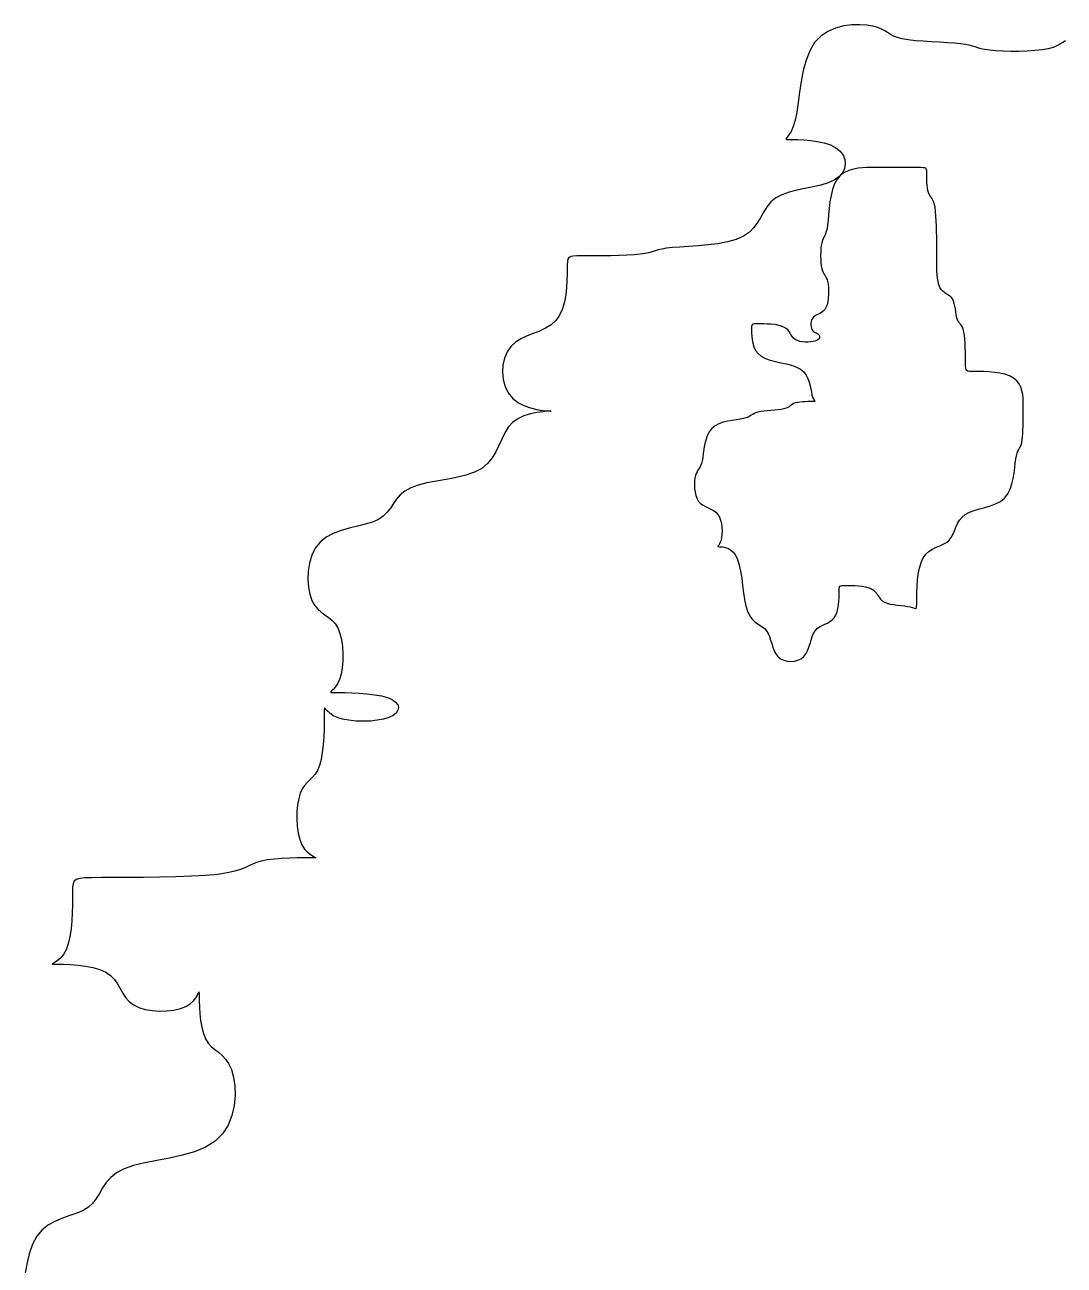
# Model space of a CAD drawing. Header units: inches. Extents: x 7658 to 73799, y 48 to 40262.
# Drawn here: x 49151 to 49684, y 1957 to 2593 of the extents above; entities that cross this region are included whole.
import ezdxf

# ---------------------------------------------------------------- set-up
doc = ezdxf.new("R2010")
doc.units = ezdxf.units.IN

# ---------------------------------------------------------------- blocks, each defined once
blk = doc.blocks.new('A$C041A49A9')
at = {"linetype": 'Continuous'}
for p, q in [((0.42605, 1.54141), (0.42239, 1.53897)), ((0.43006, 1.54312), (0.42605, 1.54141)), ((0.43424, 1.54419), (0.43006, 1.54312)), ((0.43842, 1.54472), (0.43424, 1.54419)), ((0.44243, 1.5448), (0.43842, 1.54472)), ((0.44609, 1.54454), (0.44243, 1.5448)), ((0.44922, 1.54403), (0.44609, 1.54454)), ((0.45171, 1.54335), (0.44922, 1.54403)), ((0.45367, 1.54257), (0.45171, 1.54335)), ((0.45528, 1.5417), (0.45367, 1.54257)), ((0.45671, 1.5408), (0.45528, 1.5417)), ((0.41926, 1.53568), (0.41678, 1.53152)), ((0.42239, 1.53897), (0.41926, 1.53568)), ((0.45814, 1.5399), (0.45671, 1.5408)), ((0.45975, 1.53904), (0.45814, 1.5399)), ((0.46171, 1.53825), (0.45975, 1.53904)), ((0.4642, 1.53758), (0.46171, 1.53825)), ((0.46733, 1.53704), (0.4642, 1.53758)), ((0.47099, 1.53663), (0.46733, 1.53704)), ((0.475, 1.53632), (0.47099, 1.53663)), ((0.47918, 1.53606), (0.475, 1.53632)), ((0.48337, 1.53584), (0.47918, 1.53606)), ((0.48737, 1.53563), (0.48337, 1.53584)), ((0.49103, 1.5354), (0.48737, 1.53563)), ((0.49416, 1.53511), (0.49103, 1.5354)), ((0.49665, 1.53476), (0.49416, 1.53511)), ((0.49861, 1.53434), (0.49665, 1.53476)), ((0.54516, 1.53478), (0.54355, 1.53392)), ((0.54659, 1.53568), (0.54516, 1.53478)), ((0.54803, 1.53658), (0.54659, 1.53568)), ((0.41678, 1.53152), (0.41489, 1.52666)), ((0.50022, 1.53388), (0.49861, 1.53434)), ((0.50165, 1.53341), (0.50022, 1.53388)), ((0.50309, 1.53293), (0.50165, 1.53341)), ((0.50469, 1.53247), (0.50309, 1.53293)), ((0.50665, 1.53206), (0.50469, 1.53247)), ((0.50914, 1.5317), (0.50665, 1.53206)), ((0.51227, 1.53142), (0.50914, 1.5317)), ((0.51593, 1.53123), (0.51227, 1.53142)), ((0.51994, 1.53114), (0.51593, 1.53123)), ((0.52412, 1.53115), (0.51994, 1.53114)), ((0.52831, 1.53129), (0.52412, 1.53115)), ((0.53231, 1.53154), (0.52831, 1.53129)), ((0.53597, 1.53193), (0.53231, 1.53154)), ((0.5391, 1.53246), (0.53597, 1.53193)), ((0.54159, 1.53313), (0.5391, 1.53246)), ((0.54355, 1.53392), (0.54159, 1.53313)), ((0.41489, 1.52666), (0.41347, 1.52133)), ((0.4124, 1.51577), (0.41156, 1.51021)), ((0.41347, 1.52133), (0.4124, 1.51577)), ((0.41156, 1.51021), (0.41085, 1.50488)), ((0.41085, 1.50488), (0.41013, 1.50002)), ((0.41013, 1.50002), (0.4093, 1.49586)), ((0.40717, 1.4901), (0.4061, 1.48833)), ((0.40829, 1.49257), (0.40717, 1.4901)), ((0.4093, 1.49586), (0.40829, 1.49257)), ((0.40462, 1.48643), (0.40448, 1.48606)), ((0.40448, 1.48606), (0.40492, 1.48592)), ((0.4052, 1.48715), (0.40462, 1.48643)), ((0.40492, 1.48592), (0.40608, 1.4859)), ((0.4061, 1.48833), (0.4052, 1.48715)), ((0.40608, 1.4859), (0.40804, 1.4859)), ((0.40804, 1.4859), (0.41067, 1.48584)), ((0.41067, 1.48584), (0.41378, 1.48568)), ((0.41378, 1.48568), (0.4172, 1.48538)), ((0.4172, 1.48538), (0.42073, 1.48488)), ((0.42073, 1.48488), (0.42419, 1.48414)), ((0.42419, 1.48414), (0.42739, 1.48311)), ((0.42739, 1.48311), (0.43016, 1.48173)), ((0.43016, 1.48173), (0.43234, 1.47999)), ((0.43234, 1.47999), (0.43388, 1.47795)), ((0.43388, 1.47795), (0.43478, 1.47572)), ((0.43462, 1.47106), (0.43354, 1.46882)), ((0.43503, 1.47339), (0.43462, 1.47106)), ((0.43478, 1.47572), (0.43503, 1.47339)), ((0.44156, 1.47118), (0.43923, 1.47075)), ((0.4438, 1.47139), (0.44156, 1.47118)), ((0.44583, 1.47147), (0.4438, 1.47139)), ((0.44758, 1.47149), (0.44583, 1.47147)), ((0.44896, 1.47149), (0.44758, 1.47149)), ((0.45005, 1.47149), (0.44896, 1.47149)), ((0.45095, 1.47149), (0.45005, 1.47149)), ((0.45175, 1.47149), (0.45095, 1.47149)), ((0.45255, 1.47149), (0.45175, 1.47149)), ((0.45344, 1.47149), (0.45255, 1.47149)), ((0.45454, 1.47149), (0.45344, 1.47149)), ((0.45592, 1.47149), (0.45454, 1.47149)), ((0.45766, 1.47149), (0.45592, 1.47149)), ((0.4597, 1.47149), (0.45766, 1.47149)), ((0.46193, 1.47149), (0.4597, 1.47149)), ((0.46426, 1.47149), (0.46193, 1.47149)), ((0.46659, 1.47149), (0.46426, 1.47149)), ((0.46883, 1.47149), (0.46659, 1.47149)), ((0.47086, 1.47149), (0.46883, 1.47149)), ((0.47261, 1.47149), (0.47086, 1.47149)), ((0.47398, 1.47148), (0.47261, 1.47149)), ((0.47502, 1.47145), (0.47398, 1.47148)), ((0.47576, 1.47135), (0.47502, 1.47145)), ((0.47626, 1.47117), (0.47576, 1.47135)), ((0.47656, 1.47086), (0.47626, 1.47117)), ((0.47671, 1.47041), (0.47656, 1.47086)), ((0.42931, 1.46504), (0.42618, 1.46366)), ((0.43177, 1.46679), (0.42931, 1.46504)), ((0.43089, 1.46561), (0.42951, 1.46315)), ((0.43263, 1.46755), (0.43089, 1.46561)), ((0.43354, 1.46882), (0.43177, 1.46679)), ((0.43467, 1.46901), (0.43263, 1.46755)), ((0.4369, 1.47005), (0.43467, 1.46901)), ((0.43923, 1.47075), (0.4369, 1.47005)), ((0.47677, 1.46977), (0.47671, 1.47041)), ((0.47678, 1.46893), (0.47677, 1.46977)), ((0.47678, 1.46786), (0.47678, 1.46893)), ((0.47679, 1.46661), (0.47678, 1.46786)), ((0.47682, 1.46524), (0.47679, 1.46661)), ((0.47689, 1.46381), (0.47682, 1.46524)), ((0.40614, 1.45886), (0.40248, 1.45758)), ((0.41015, 1.45989), (0.40614, 1.45886)), ((0.41433, 1.46078), (0.41015, 1.45989)), ((0.41851, 1.46163), (0.41433, 1.46078)), ((0.42252, 1.46255), (0.41851, 1.46163)), ((0.42618, 1.46366), (0.42252, 1.46255)), ((0.42847, 1.46028), (0.4277, 1.45713)), ((0.42951, 1.46315), (0.42847, 1.46028)), ((0.47699, 1.46238), (0.47689, 1.46381)), ((0.47714, 1.46101), (0.47699, 1.46238)), ((0.47735, 1.45976), (0.47714, 1.46101)), ((0.47763, 1.45869), (0.47735, 1.45976)), ((0.47799, 1.45783), (0.47763, 1.45869)), ((0.39686, 1.45388), (0.39488, 1.45147)), ((0.39935, 1.45594), (0.39686, 1.45388)), ((0.40248, 1.45758), (0.39935, 1.45594)), ((0.42714, 1.45385), (0.42675, 1.45057)), ((0.4277, 1.45713), (0.42714, 1.45385)), ((0.47841, 1.45713), (0.47799, 1.45783)), ((0.47886, 1.45649), (0.47841, 1.45713)), ((0.47934, 1.45583), (0.47886, 1.45649)), ((0.47982, 1.45506), (0.47934, 1.45583)), ((0.48027, 1.45409), (0.47982, 1.45506)), ((0.48069, 1.45283), (0.48027, 1.45409)), ((0.48105, 1.4512), (0.48069, 1.45283)), ((0.39166, 1.44608), (0.39003, 1.44333)), ((0.39321, 1.44883), (0.39166, 1.44608)), ((0.39488, 1.45147), (0.39321, 1.44883)), ((0.42646, 1.44742), (0.42622, 1.44455)), ((0.42675, 1.45057), (0.42646, 1.44742)), ((0.48133, 1.44913), (0.48105, 1.4512)), ((0.48154, 1.44673), (0.48133, 1.44913)), ((0.48169, 1.44409), (0.48154, 1.44673)), ((0.38814, 1.44069), (0.38578, 1.43828)), ((0.39003, 1.44333), (0.38814, 1.44069)), ((0.42564, 1.44015), (0.42527, 1.43864)), ((0.42596, 1.44209), (0.42564, 1.44015)), ((0.42622, 1.44455), (0.42596, 1.44209)), ((0.48179, 1.44133), (0.48169, 1.44409)), ((0.48185, 1.43858), (0.48179, 1.44133)), ((0.37451, 1.43336), (0.36964, 1.43245)), ((0.37895, 1.43459), (0.37451, 1.43336)), ((0.38276, 1.43622), (0.37895, 1.43459)), ((0.38578, 1.43828), (0.38276, 1.43622)), ((0.42293, 1.4329), (0.42268, 1.43151)), ((0.42324, 1.434), (0.42293, 1.4329)), ((0.42361, 1.43491), (0.42324, 1.434)), ((0.42402, 1.43571), (0.42361, 1.43491)), ((0.42444, 1.43653), (0.42402, 1.43571)), ((0.42487, 1.43747), (0.42444, 1.43653)), ((0.42527, 1.43864), (0.42487, 1.43747)), ((0.48189, 1.43594), (0.48185, 1.43858)), ((0.4819, 1.43353), (0.48189, 1.43594)), ((0.4819, 1.43147), (0.4819, 1.43353)), ((0.31059, 1.42621), (0.30658, 1.42618)), ((0.31478, 1.42628), (0.31059, 1.42621)), ((0.31896, 1.42638), (0.31478, 1.42628)), ((0.32297, 1.42653), (0.31896, 1.42638)), ((0.32663, 1.42674), (0.32297, 1.42653)), ((0.32976, 1.42702), (0.32663, 1.42674)), ((0.33225, 1.42738), (0.32976, 1.42702)), ((0.33423, 1.4278), (0.33225, 1.42738)), ((0.3359, 1.42825), (0.33423, 1.4278)), ((0.33745, 1.42873), (0.3359, 1.42825)), ((0.33907, 1.42921), (0.33745, 1.42873)), ((0.34097, 1.42966), (0.33907, 1.42921)), ((0.34333, 1.43008), (0.34097, 1.42966)), ((0.34635, 1.43044), (0.34333, 1.43008)), ((0.35015, 1.43073), (0.34635, 1.43044)), ((0.3546, 1.43101), (0.35015, 1.43073)), ((0.35947, 1.43134), (0.3546, 1.43101)), ((0.36455, 1.4318), (0.35947, 1.43134)), ((0.36964, 1.43245), (0.36455, 1.4318)), ((0.42239, 1.42811), (0.42236, 1.42626)), ((0.42236, 1.42626), (0.42239, 1.4244)), ((0.4225, 1.42989), (0.42239, 1.42811)), ((0.42268, 1.43151), (0.4225, 1.42989)), ((0.4819, 1.42984), (0.4819, 1.43147)), ((0.4819, 1.42857), (0.4819, 1.42984)), ((0.4819, 1.42757), (0.4819, 1.42857)), ((0.4819, 1.42674), (0.4819, 1.42757)), ((0.4819, 1.42599), (0.4819, 1.42674)), ((0.29232, 1.42172), (0.29231, 1.41953)), ((0.29242, 1.42337), (0.29232, 1.42172)), ((0.2927, 1.42455), (0.29242, 1.42337)), ((0.29324, 1.42534), (0.2927, 1.42455)), ((0.29413, 1.42582), (0.29324, 1.42534)), ((0.29547, 1.42607), (0.29413, 1.42582)), ((0.29732, 1.42616), (0.29547, 1.42607)), ((0.2998, 1.42617), (0.29732, 1.42616)), ((0.30293, 1.42617), (0.2998, 1.42617)), ((0.30658, 1.42618), (0.30293, 1.42617)), ((0.42239, 1.4244), (0.4225, 1.42263)), ((0.4225, 1.42263), (0.42268, 1.42101)), ((0.42268, 1.42101), (0.42293, 1.41962)), ((0.4819, 1.42522), (0.4819, 1.42599)), ((0.4819, 1.42433), (0.4819, 1.42522)), ((0.4819, 1.42322), (0.4819, 1.42433)), ((0.4819, 1.42184), (0.4819, 1.42322)), ((0.48192, 1.42022), (0.4819, 1.42184)), ((0.48198, 1.41844), (0.48192, 1.42022)), ((0.29222, 1.41352), (0.292, 1.40996)), ((0.29229, 1.41676), (0.29222, 1.41352)), ((0.29231, 1.41953), (0.29229, 1.41676)), ((0.42293, 1.41962), (0.42324, 1.41852)), ((0.42324, 1.41852), (0.42361, 1.41765)), ((0.42361, 1.41765), (0.42402, 1.41694)), ((0.42402, 1.41694), (0.42444, 1.4163)), ((0.42444, 1.4163), (0.42487, 1.41567)), ((0.42487, 1.41567), (0.42527, 1.41495)), ((0.42527, 1.41495), (0.42564, 1.41409)), ((0.42564, 1.41409), (0.42596, 1.41298)), ((0.4821, 1.41659), (0.48198, 1.41844)), ((0.48229, 1.41473), (0.4821, 1.41659)), ((0.48258, 1.41296), (0.48229, 1.41473)), ((0.292, 1.40996), (0.29158, 1.40626)), ((0.42596, 1.41298), (0.42621, 1.4116)), ((0.42621, 1.4116), (0.42637, 1.40998)), ((0.42637, 1.40998), (0.42645, 1.4082)), ((0.42645, 1.4082), (0.42642, 1.40635)), ((0.48298, 1.41134), (0.48258, 1.41296)), ((0.48351, 1.40995), (0.48298, 1.41134)), ((0.48418, 1.40885), (0.48351, 1.40995)), ((0.48497, 1.40799), (0.48418, 1.40885)), ((0.48583, 1.40731), (0.48497, 1.40799)), ((0.48673, 1.40673), (0.48583, 1.40731)), ((0.29089, 1.40255), (0.28987, 1.399)), ((0.29158, 1.40626), (0.29089, 1.40255)), ((0.42564, 1.4011), (0.42511, 1.39971)), ((0.42603, 1.40272), (0.42564, 1.4011)), ((0.42628, 1.40449), (0.42603, 1.40272)), ((0.42642, 1.40635), (0.42628, 1.40449)), ((0.48763, 1.40618), (0.48673, 1.40673)), ((0.4885, 1.4056), (0.48763, 1.40618)), ((0.48928, 1.40492), (0.4885, 1.4056)), ((0.48996, 1.40407), (0.48928, 1.40492)), ((0.49049, 1.403), (0.48996, 1.40407)), ((0.4909, 1.40175), (0.49049, 1.403)), ((0.49122, 1.40038), (0.4909, 1.40175)), ((0.28843, 1.39576), (0.28652, 1.39298)), ((0.28987, 1.399), (0.28843, 1.39576)), ((0.41866, 1.39478), (0.41813, 1.39411)), ((0.41933, 1.39532), (0.41866, 1.39478)), ((0.42012, 1.39576), (0.41933, 1.39532)), ((0.42098, 1.39617), (0.42012, 1.39576)), ((0.42188, 1.3966), (0.42098, 1.39617)), ((0.42278, 1.39712), (0.42188, 1.3966)), ((0.42365, 1.39777), (0.42278, 1.39712)), ((0.42443, 1.39861), (0.42365, 1.39777)), ((0.42511, 1.39971), (0.42443, 1.39861)), ((0.49148, 1.39895), (0.49122, 1.40038)), ((0.49169, 1.39752), (0.49148, 1.39895)), ((0.4919, 1.39615), (0.49169, 1.39752)), ((0.49214, 1.3949), (0.4919, 1.39615)), ((0.49242, 1.39383), (0.49214, 1.3949)), ((0.28128, 1.38904), (0.27819, 1.38762)), ((0.2841, 1.39078), (0.28128, 1.38904)), ((0.28652, 1.39298), (0.2841, 1.39078)), ((0.38695, 1.38987), (0.3869, 1.38905)), ((0.3869, 1.38905), (0.3869, 1.38795)), ((0.38707, 1.39046), (0.38695, 1.38987)), ((0.38731, 1.39086), (0.38707, 1.39046)), ((0.38771, 1.3911), (0.38731, 1.39086)), ((0.3883, 1.39122), (0.38771, 1.3911)), ((0.38912, 1.39126), (0.3883, 1.39122)), ((0.39022, 1.39127), (0.38912, 1.39126)), ((0.3916, 1.39127), (0.39022, 1.39127)), ((0.39322, 1.39125), (0.3916, 1.39127)), ((0.395, 1.39119), (0.39322, 1.39125)), ((0.39685, 1.39107), (0.395, 1.39119)), ((0.39871, 1.39088), (0.39685, 1.39107)), ((0.40048, 1.39059), (0.39871, 1.39088)), ((0.4021, 1.39019), (0.40048, 1.39059)), ((0.40349, 1.38966), (0.4021, 1.39019)), ((0.40459, 1.38899), (0.40349, 1.38966)), ((0.40545, 1.3882), (0.40459, 1.38899)), ((0.40613, 1.38734), (0.40545, 1.3882)), ((0.41736, 1.39156), (0.41734, 1.39065)), ((0.41734, 1.39065), (0.41743, 1.38979)), ((0.41749, 1.39246), (0.41736, 1.39156)), ((0.41743, 1.38979), (0.41762, 1.38901)), ((0.41774, 1.39332), (0.41749, 1.39246)), ((0.41762, 1.38901), (0.4179, 1.38833)), ((0.41813, 1.39411), (0.41774, 1.39332)), ((0.4179, 1.38833), (0.41826, 1.3878)), ((0.49278, 1.39298), (0.49242, 1.39383)), ((0.4932, 1.39229), (0.49278, 1.39298)), ((0.49365, 1.39168), (0.4932, 1.39229)), ((0.49413, 1.39108), (0.49365, 1.39168)), ((0.49461, 1.39041), (0.49413, 1.39108)), ((0.49506, 1.38959), (0.49461, 1.39041)), ((0.49548, 1.38854), (0.49506, 1.38959)), ((0.49584, 1.38719), (0.49548, 1.38854)), ((0.26581, 1.38191), (0.26339, 1.37971)), ((0.26863, 1.38365), (0.26581, 1.38191)), ((0.27172, 1.38508), (0.26863, 1.38365)), ((0.27495, 1.38635), (0.27172, 1.38508)), ((0.27819, 1.38762), (0.27495, 1.38635)), ((0.3869, 1.38795), (0.38691, 1.38657)), ((0.38691, 1.38657), (0.38698, 1.38494)), ((0.38698, 1.38494), (0.38716, 1.38317)), ((0.38716, 1.38317), (0.38753, 1.38132)), ((0.40671, 1.38644), (0.40613, 1.38734)), ((0.40726, 1.38553), (0.40671, 1.38644)), ((0.40784, 1.38467), (0.40726, 1.38553)), ((0.40852, 1.38389), (0.40784, 1.38467)), ((0.40937, 1.38321), (0.40852, 1.38389)), ((0.41044, 1.38268), (0.40937, 1.38321)), ((0.41169, 1.38229), (0.41044, 1.38268)), ((0.41306, 1.38204), (0.41169, 1.38229)), ((0.41449, 1.38191), (0.41306, 1.38204)), ((0.41592, 1.38189), (0.41449, 1.38191)), ((0.41729, 1.38198), (0.41592, 1.38189)), ((0.41854, 1.38217), (0.41729, 1.38198)), ((0.41826, 1.3878), (0.41867, 1.38739)), ((0.41961, 1.38245), (0.41854, 1.38217)), ((0.41867, 1.38739), (0.41913, 1.38707)), ((0.41913, 1.38707), (0.41961, 1.38681)), ((0.41961, 1.38681), (0.42008, 1.3866)), ((0.42045, 1.38281), (0.41961, 1.38245)), ((0.42008, 1.3866), (0.42054, 1.38638)), ((0.42107, 1.38323), (0.42045, 1.38281)), ((0.42054, 1.38638), (0.42096, 1.38615)), ((0.42096, 1.38615), (0.42131, 1.38587)), ((0.4215, 1.38368), (0.42107, 1.38323)), ((0.42131, 1.38587), (0.42159, 1.38551)), ((0.42174, 1.38416), (0.4215, 1.38368)), ((0.42159, 1.38551), (0.42177, 1.38509)), ((0.42182, 1.38464), (0.42174, 1.38416)), ((0.42177, 1.38509), (0.42182, 1.38464)), ((0.49612, 1.38549), (0.49584, 1.38719)), ((0.49633, 1.3835), (0.49612, 1.38549)), ((0.49648, 1.38132), (0.49633, 1.3835)), ((0.26149, 1.37693), (0.26015, 1.37369)), ((0.26339, 1.37971), (0.26149, 1.37693)), ((0.38753, 1.38132), (0.38812, 1.37946)), ((0.38812, 1.37946), (0.38902, 1.37769)), ((0.38902, 1.37769), (0.39026, 1.37607)), ((0.39026, 1.37607), (0.39192, 1.37468)), ((0.49658, 1.37904), (0.49648, 1.38132)), ((0.49664, 1.37676), (0.49658, 1.37904)), ((0.49668, 1.37458), (0.49664, 1.37676)), ((0.25937, 1.37014), (0.25916, 1.36643)), ((0.26015, 1.37369), (0.25937, 1.37014)), ((0.39192, 1.37468), (0.39402, 1.37358)), ((0.39402, 1.37358), (0.39648, 1.37271)), ((0.39648, 1.37271), (0.39917, 1.37199)), ((0.39917, 1.37199), (0.40197, 1.37136)), ((0.40197, 1.37136), (0.40478, 1.37072)), ((0.40478, 1.37072), (0.40747, 1.37001)), ((0.40747, 1.37001), (0.40992, 1.36914)), ((0.40992, 1.36914), (0.41202, 1.36804)), ((0.49669, 1.37259), (0.49668, 1.37458)), ((0.49669, 1.37089), (0.49669, 1.37259)), ((0.4967, 1.36954), (0.49669, 1.37089)), ((0.49677, 1.36853), (0.4967, 1.36954)), ((0.25916, 1.36643), (0.25953, 1.36273)), ((0.25953, 1.36273), (0.26049, 1.35918)), ((0.41202, 1.36804), (0.41368, 1.36665)), ((0.41368, 1.36665), (0.41494, 1.36503)), ((0.41494, 1.36503), (0.41587, 1.36326)), ((0.41587, 1.36326), (0.41653, 1.3614)), ((0.49695, 1.3678), (0.49677, 1.36853)), ((0.49731, 1.36732), (0.49695, 1.3678)), ((0.49789, 1.36702), (0.49731, 1.36732)), ((0.49877, 1.36687), (0.49789, 1.36702)), ((0.49999, 1.36682), (0.49877, 1.36687)), ((0.50162, 1.36681), (0.49999, 1.36682)), ((0.50368, 1.3668), (0.50162, 1.36681)), ((0.50609, 1.36676), (0.50368, 1.3668)), ((0.50873, 1.36663), (0.50609, 1.36676)), ((0.51148, 1.36639), (0.50873, 1.36663)), ((0.51423, 1.366), (0.51148, 1.36639)), ((0.51687, 1.36541), (0.51423, 1.366)), ((0.51928, 1.36459), (0.51687, 1.36541)), ((0.52134, 1.36349), (0.51928, 1.36459)), ((0.52297, 1.3621), (0.52134, 1.36349)), ((0.26049, 1.35918), (0.26206, 1.35593)), ((0.41653, 1.3614), (0.41699, 1.35955)), ((0.41699, 1.35955), (0.41733, 1.35777)), ((0.41733, 1.35777), (0.41761, 1.35615)), ((0.52419, 1.36048), (0.52297, 1.3621)), ((0.52507, 1.35871), (0.52419, 1.36048)), ((0.52565, 1.35685), (0.52507, 1.35871)), ((0.52601, 1.355), (0.52565, 1.35685)), ((0.26206, 1.35593), (0.26424, 1.35316)), ((0.26424, 1.35316), (0.267, 1.35097)), ((0.267, 1.35097), (0.27015, 1.34932)), ((0.40784, 1.35), (0.40726, 1.3496)), ((0.40852, 1.35037), (0.40784, 1.35)), ((0.40937, 1.35069), (0.40852, 1.35037)), ((0.41044, 1.35094), (0.40937, 1.35069)), ((0.41167, 1.35113), (0.41044, 1.35094)), ((0.41301, 1.35126), (0.41167, 1.35113)), ((0.41438, 1.35135), (0.41301, 1.35126)), ((0.41571, 1.35141), (0.41438, 1.35135)), ((0.41693, 1.35144), (0.41571, 1.35141)), ((0.41797, 1.35145), (0.41693, 1.35144)), ((0.41761, 1.35615), (0.4179, 1.35477)), ((0.4179, 1.35477), (0.41825, 1.35367)), ((0.41875, 1.35145), (0.41797, 1.35145)), ((0.41825, 1.35367), (0.41863, 1.35285)), ((0.41863, 1.35285), (0.419, 1.35226)), ((0.41924, 1.35145), (0.41875, 1.35145)), ((0.419, 1.35226), (0.41929, 1.35186)), ((0.41946, 1.3515), (0.41924, 1.35145)), ((0.41929, 1.35186), (0.41946, 1.35162)), ((0.41946, 1.35162), (0.41946, 1.3515)), ((0.52619, 1.35322), (0.52601, 1.355)), ((0.52626, 1.3516), (0.52619, 1.35322)), ((0.52627, 1.35022), (0.52626, 1.3516)), ((0.52627, 1.34911), (0.52627, 1.35022)), ((0.27015, 1.34404), (0.267, 1.34258)), ((0.27015, 1.34932), (0.27346, 1.34814)), ((0.27346, 1.34509), (0.27015, 1.34404)), ((0.27346, 1.34814), (0.27669, 1.34735)), ((0.27669, 1.34579), (0.27346, 1.34509)), ((0.27669, 1.34735), (0.2796, 1.34687)), ((0.2796, 1.34621), (0.27669, 1.34579)), ((0.2796, 1.34687), (0.28197, 1.34663)), ((0.28197, 1.34643), (0.2796, 1.34621)), ((0.28197, 1.34663), (0.28357, 1.34654)), ((0.28357, 1.34651), (0.28197, 1.34643)), ((0.28357, 1.34654), (0.28415, 1.34652)), ((0.28415, 1.34652), (0.28357, 1.34651)), ((0.38608, 1.34386), (0.38523, 1.3434)), ((0.3868, 1.34434), (0.38608, 1.34386)), ((0.38749, 1.34481), (0.3868, 1.34434)), ((0.38823, 1.34527), (0.38749, 1.34481)), ((0.38911, 1.34569), (0.38823, 1.34527)), ((0.39022, 1.34604), (0.38911, 1.34569)), ((0.3916, 1.34633), (0.39022, 1.34604)), ((0.39322, 1.34655), (0.3916, 1.34633)), ((0.395, 1.34673), (0.39322, 1.34655)), ((0.39685, 1.34688), (0.395, 1.34673)), ((0.39871, 1.34704), (0.39685, 1.34688)), ((0.40048, 1.3472), (0.39871, 1.34704)), ((0.4021, 1.3474), (0.40048, 1.3472)), ((0.40349, 1.34766), (0.4021, 1.3474)), ((0.40459, 1.34797), (0.40349, 1.34766)), ((0.40545, 1.34834), (0.40459, 1.34797)), ((0.40613, 1.34875), (0.40545, 1.34834)), ((0.40671, 1.34917), (0.40613, 1.34875)), ((0.40726, 1.3496), (0.40671, 1.34917)), ((0.52627, 1.34824), (0.52627, 1.34911)), ((0.52627, 1.34753), (0.52627, 1.34824)), ((0.52627, 1.3469), (0.52627, 1.34753)), ((0.52627, 1.34626), (0.52627, 1.3469)), ((0.52627, 1.34555), (0.52627, 1.34626)), ((0.52627, 1.34468), (0.52627, 1.34555)), ((0.52627, 1.34358), (0.52627, 1.34468)), ((0.52627, 1.34219), (0.52627, 1.34358)), ((0.26203, 1.33819), (0.26026, 1.33532)), ((0.26424, 1.34064), (0.26203, 1.33819)), ((0.267, 1.34258), (0.26424, 1.34064)), ((0.36651, 1.3376), (0.36516, 1.33586)), ((0.36822, 1.33898), (0.36651, 1.3376)), ((0.37021, 1.34003), (0.36822, 1.33898)), ((0.37239, 1.3408), (0.37021, 1.34003)), ((0.37467, 1.34136), (0.37239, 1.3408)), ((0.37694, 1.34176), (0.37467, 1.34136)), ((0.37913, 1.34207), (0.37694, 1.34176)), ((0.38112, 1.34234), (0.37913, 1.34207)), ((0.38282, 1.34263), (0.38112, 1.34234)), ((0.38417, 1.34299), (0.38282, 1.34263)), ((0.38523, 1.3434), (0.38417, 1.34299)), ((0.52618, 1.33694), (0.52623, 1.33879)), ((0.52623, 1.33879), (0.52626, 1.34057)), ((0.52626, 1.34057), (0.52627, 1.34219)), ((0.25874, 1.33217), (0.2573, 1.32889)), ((0.26026, 1.33532), (0.25874, 1.33217)), ((0.36339, 1.33159), (0.36284, 1.32926)), ((0.36414, 1.33382), (0.36339, 1.33159)), ((0.36516, 1.33586), (0.36414, 1.33382)), ((0.52551, 1.3303), (0.52576, 1.33169)), ((0.52576, 1.33169), (0.52595, 1.33331)), ((0.52595, 1.33331), (0.52609, 1.33509)), ((0.52609, 1.33509), (0.52618, 1.33694)), ((0.25573, 1.3256), (0.25387, 1.32246)), ((0.2573, 1.32889), (0.25573, 1.3256)), ((0.36214, 1.3247), (0.36187, 1.32266)), ((0.36244, 1.32693), (0.36214, 1.3247)), ((0.36284, 1.32926), (0.36244, 1.32693)), ((0.5228, 1.32363), (0.52317, 1.32492)), ((0.52317, 1.32492), (0.52357, 1.32593)), ((0.52357, 1.32593), (0.524, 1.32677)), ((0.524, 1.32677), (0.52442, 1.32753)), ((0.52442, 1.32753), (0.52483, 1.32831)), ((0.52483, 1.32831), (0.5252, 1.3292)), ((0.5252, 1.3292), (0.52551, 1.3303)), ((0.25152, 1.31959), (0.2485, 1.31713)), ((0.25387, 1.32246), (0.25152, 1.31959)), ((0.36081, 1.31845), (0.36035, 1.31759)), ((0.36123, 1.31953), (0.36081, 1.31845)), ((0.36158, 1.32092), (0.36123, 1.31953)), ((0.36187, 1.32266), (0.36158, 1.32092)), ((0.52196, 1.31741), (0.52222, 1.31986)), ((0.52222, 1.31986), (0.52248, 1.32196)), ((0.52248, 1.32196), (0.5228, 1.32363)), ((0.23538, 1.31247), (0.2303, 1.31148)), ((0.24025, 1.31367), (0.23538, 1.31247)), ((0.2447, 1.31518), (0.24025, 1.31367)), ((0.2485, 1.31713), (0.2447, 1.31518)), ((0.35789, 1.31204), (0.35771, 1.31042)), ((0.35817, 1.31343), (0.35789, 1.31204)), ((0.35853, 1.31453), (0.35817, 1.31343)), ((0.35894, 1.31541), (0.35853, 1.31453)), ((0.3594, 1.31615), (0.35894, 1.31541)), ((0.35988, 1.31685), (0.3594, 1.31615)), ((0.36035, 1.31759), (0.35988, 1.31685)), ((0.52053, 1.3091), (0.52119, 1.31191)), ((0.52119, 1.31191), (0.52164, 1.31472)), ((0.52164, 1.31472), (0.52196, 1.31741)), ((0.20908, 1.30547), (0.20672, 1.30348)), ((0.21209, 1.30717), (0.20908, 1.30547)), ((0.2159, 1.30853), (0.21209, 1.30717)), ((0.22034, 1.30962), (0.2159, 1.30853)), ((0.22521, 1.31057), (0.22034, 1.30962)), ((0.2303, 1.31148), (0.22521, 1.31057)), ((0.35771, 1.31042), (0.35765, 1.30864)), ((0.35765, 1.30864), (0.35773, 1.30679)), ((0.35773, 1.30679), (0.35796, 1.30494)), ((0.51836, 1.30396), (0.51961, 1.30641)), ((0.51961, 1.30641), (0.52053, 1.3091)), ((0.20319, 1.29902), (0.20164, 1.29674)), ((0.20482, 1.3013), (0.20319, 1.29902)), ((0.20672, 1.30348), (0.20482, 1.3013)), ((0.35796, 1.30494), (0.35837, 1.30316)), ((0.35837, 1.30316), (0.35897, 1.30154)), ((0.35897, 1.30154), (0.35978, 1.30015)), ((0.35978, 1.30015), (0.36081, 1.29905)), ((0.36081, 1.29905), (0.36201, 1.29818)), ((0.50945, 1.29789), (0.51214, 1.2989)), ((0.51214, 1.2989), (0.51459, 1.30019)), ((0.51459, 1.30019), (0.5167, 1.30186)), ((0.5167, 1.30186), (0.51836, 1.30396)), ((0.19799, 1.29257), (0.1955, 1.29087)), ((0.19997, 1.29456), (0.19799, 1.29257)), ((0.20164, 1.29674), (0.19997, 1.29456)), ((0.36201, 1.29818), (0.36333, 1.29747)), ((0.36333, 1.29747), (0.36471, 1.29683)), ((0.36471, 1.29683), (0.36609, 1.2962)), ((0.36609, 1.2962), (0.36741, 1.29549)), ((0.36741, 1.29549), (0.36861, 1.29462)), ((0.36861, 1.29462), (0.36964, 1.29351)), ((0.36964, 1.29351), (0.37045, 1.29213)), ((0.49493, 1.29213), (0.49659, 1.29351)), ((0.49659, 1.29351), (0.4987, 1.29462)), ((0.4987, 1.29462), (0.50115, 1.29551)), ((0.50115, 1.29551), (0.50384, 1.29629)), ((0.50384, 1.29629), (0.50665, 1.29705)), ((0.50665, 1.29705), (0.50945, 1.29789)), ((0.18052, 1.28636), (0.17634, 1.28517)), ((0.18471, 1.28739), (0.18052, 1.28636)), ((0.18871, 1.28839), (0.18471, 1.28739)), ((0.19237, 1.28951), (0.18871, 1.28839)), ((0.1955, 1.29087), (0.19237, 1.28951)), ((0.37045, 1.29213), (0.37105, 1.29051)), ((0.37105, 1.29051), (0.37146, 1.28873)), ((0.37146, 1.28873), (0.37169, 1.28688)), ((0.37169, 1.28688), (0.37177, 1.28502)), ((0.49102, 1.28502), (0.49178, 1.28688)), ((0.49178, 1.28688), (0.49262, 1.28873)), ((0.49262, 1.28873), (0.49364, 1.29051)), ((0.49364, 1.29051), (0.49493, 1.29213)), ((0.16867, 1.28178), (0.16554, 1.2793)), ((0.17233, 1.28369), (0.16867, 1.28178)), ((0.17634, 1.28517), (0.17233, 1.28369)), ((0.37125, 1.28024), (0.3709, 1.27915)), ((0.37153, 1.28163), (0.37125, 1.28024)), ((0.37171, 1.28325), (0.37153, 1.28163)), ((0.37177, 1.28502), (0.37171, 1.28325)), ((0.48686, 1.27913), (0.48825, 1.28024)), ((0.48825, 1.28024), (0.48936, 1.28163)), ((0.48936, 1.28163), (0.49025, 1.28325)), ((0.49025, 1.28325), (0.49102, 1.28502)), ((0.16308, 1.27617), (0.16126, 1.27251)), ((0.16554, 1.2793), (0.16308, 1.27617)), ((0.36987, 1.27734), (0.36969, 1.2771)), ((0.36969, 1.2771), (0.36969, 1.27697)), ((0.36969, 1.27697), (0.36991, 1.27693)), ((0.37016, 1.27773), (0.36987, 1.27734)), ((0.36991, 1.27693), (0.3704, 1.27692)), ((0.37052, 1.27832), (0.37016, 1.27773)), ((0.3704, 1.27692), (0.37119, 1.27691)), ((0.3709, 1.27915), (0.37052, 1.27832)), ((0.37119, 1.27691), (0.37223, 1.27682)), ((0.37223, 1.27682), (0.37344, 1.27657)), ((0.37344, 1.27657), (0.37477, 1.27609)), ((0.37477, 1.27609), (0.37614, 1.2753)), ((0.37614, 1.2753), (0.37748, 1.27412)), ((0.37748, 1.27412), (0.37872, 1.27248)), ((0.47636, 1.27305), (0.47799, 1.27453)), ((0.47799, 1.27453), (0.47976, 1.27568)), ((0.47976, 1.27568), (0.48161, 1.27661)), ((0.48161, 1.27661), (0.48347, 1.27743)), ((0.48347, 1.27743), (0.48524, 1.27823)), ((0.48524, 1.27823), (0.48686, 1.27913)), ((0.16005, 1.2685), (0.1594, 1.26432)), ((0.16126, 1.27251), (0.16005, 1.2685)), ((0.37872, 1.27248), (0.37979, 1.27028)), ((0.37979, 1.27028), (0.38064, 1.26751)), ((0.38064, 1.26751), (0.3813, 1.26427)), ((0.47306, 1.26591), (0.47388, 1.26872)), ((0.47388, 1.26872), (0.47498, 1.27114)), ((0.47498, 1.27114), (0.47636, 1.27305)), ((0.1594, 1.26432), (0.15926, 1.26013)), ((0.3813, 1.26427), (0.38185, 1.26072)), ((0.38185, 1.26072), (0.38233, 1.25701)), ((0.47207, 1.25967), (0.47247, 1.26284)), ((0.47247, 1.26284), (0.47306, 1.26591)), ((0.15926, 1.26013), (0.15957, 1.25612)), ((0.15957, 1.25612), (0.16029, 1.25247)), ((0.38233, 1.25701), (0.38281, 1.2533)), ((0.43184, 1.25479), (0.43189, 1.25561)), ((0.43184, 1.25369), (0.43184, 1.25479)), ((0.43189, 1.25561), (0.43201, 1.2562)), ((0.43201, 1.2562), (0.43225, 1.2566)), ((0.43225, 1.2566), (0.43265, 1.25684)), ((0.43265, 1.25684), (0.43324, 1.25696)), ((0.43324, 1.25696), (0.43406, 1.257)), ((0.43406, 1.257), (0.43516, 1.25701)), ((0.43516, 1.25701), (0.43654, 1.25701)), ((0.43654, 1.25701), (0.43816, 1.25698)), ((0.43816, 1.25698), (0.43994, 1.25692)), ((0.43994, 1.25692), (0.44179, 1.2568)), ((0.44179, 1.2568), (0.44365, 1.25659)), ((0.44365, 1.25659), (0.44542, 1.25629)), ((0.44542, 1.25629), (0.44704, 1.25587)), ((0.44704, 1.25587), (0.44843, 1.2553)), ((0.44843, 1.2553), (0.44953, 1.25459)), ((0.44953, 1.25459), (0.4504, 1.25376)), ((0.47171, 1.25356), (0.47183, 1.25652)), ((0.47183, 1.25652), (0.47207, 1.25967)), ((0.16029, 1.25247), (0.16137, 1.24934)), ((0.16137, 1.24934), (0.16276, 1.24685)), ((0.38281, 1.2533), (0.38335, 1.24975)), ((0.38335, 1.24975), (0.38399, 1.24651)), ((0.43153, 1.24705), (0.43171, 1.24891)), ((0.43171, 1.24891), (0.4318, 1.25068)), ((0.4318, 1.25068), (0.43183, 1.2523)), ((0.43183, 1.2523), (0.43184, 1.25369)), ((0.4504, 1.25376), (0.45111, 1.25284)), ((0.45111, 1.25284), (0.45175, 1.25189)), ((0.45175, 1.25189), (0.45238, 1.25094)), ((0.45238, 1.25094), (0.4531, 1.25002)), ((0.4531, 1.25002), (0.45397, 1.24919)), ((0.45397, 1.24919), (0.45507, 1.24848)), ((0.45507, 1.24848), (0.45645, 1.24791)), ((0.47165, 1.24717), (0.47166, 1.24876)), ((0.47166, 1.24876), (0.47167, 1.25093)), ((0.47167, 1.25093), (0.47171, 1.25356)), ((0.16276, 1.24685), (0.16438, 1.2449)), ((0.16438, 1.2449), (0.16615, 1.24332)), ((0.16615, 1.24332), (0.16801, 1.24195)), ((0.16801, 1.24195), (0.16986, 1.24062)), ((0.38399, 1.24651), (0.38481, 1.24374)), ((0.38481, 1.24374), (0.38584, 1.24154)), ((0.42937, 1.24042), (0.43019, 1.2418)), ((0.43019, 1.2418), (0.4308, 1.24343)), ((0.4308, 1.24343), (0.43124, 1.2452)), ((0.43124, 1.2452), (0.43153, 1.24705)), ((0.45645, 1.24791), (0.45807, 1.24748)), ((0.45807, 1.24748), (0.45985, 1.24715)), ((0.45985, 1.24715), (0.4617, 1.24689)), ((0.4617, 1.24689), (0.46356, 1.24668)), ((0.46356, 1.24668), (0.46533, 1.24648)), ((0.46533, 1.24648), (0.46695, 1.24627)), ((0.46695, 1.24627), (0.46834, 1.24601)), ((0.46834, 1.24601), (0.46944, 1.24571)), ((0.46944, 1.24571), (0.47026, 1.24541)), ((0.47026, 1.24541), (0.47085, 1.24522)), ((0.47085, 1.24522), (0.47124, 1.24522)), ((0.47124, 1.24522), (0.47148, 1.24548)), ((0.47148, 1.24548), (0.47161, 1.24611)), ((0.47161, 1.24611), (0.47165, 1.24717)), ((0.16986, 1.24062), (0.17164, 1.23916)), ((0.17164, 1.23916), (0.17326, 1.23741)), ((0.17326, 1.23741), (0.17464, 1.23521)), ((0.17464, 1.23521), (0.17573, 1.23243)), ((0.38584, 1.24154), (0.38705, 1.23985)), ((0.38705, 1.23985), (0.38836, 1.23854)), ((0.38836, 1.23854), (0.38974, 1.23751)), ((0.38974, 1.23751), (0.39112, 1.23664)), ((0.39112, 1.23664), (0.39244, 1.2358)), ((0.39244, 1.2358), (0.39364, 1.23489)), ((0.42054, 1.23488), (0.42175, 1.23575)), ((0.42175, 1.23575), (0.42307, 1.23646)), ((0.42307, 1.23646), (0.42444, 1.2371)), ((0.42444, 1.2371), (0.42582, 1.23773)), ((0.42582, 1.23773), (0.42714, 1.23845)), ((0.42714, 1.23845), (0.42834, 1.23932)), ((0.42834, 1.23932), (0.42937, 1.24042)), ((0.17573, 1.23243), (0.17652, 1.22919)), ((0.17652, 1.22919), (0.17702, 1.22564)), ((0.39364, 1.23489), (0.39467, 1.23378)), ((0.39467, 1.23378), (0.39549, 1.23239)), ((0.39549, 1.23239), (0.39615, 1.23077)), ((0.39615, 1.23077), (0.39671, 1.229)), ((0.39671, 1.229), (0.39724, 1.22714)), ((0.41694, 1.22714), (0.41747, 1.229)), ((0.41747, 1.229), (0.41804, 1.23077)), ((0.41804, 1.23077), (0.41869, 1.23239)), ((0.41869, 1.23239), (0.41951, 1.23378)), ((0.41951, 1.23378), (0.42054, 1.23488)), ((0.17702, 1.22564), (0.17724, 1.22193)), ((0.39724, 1.22714), (0.39782, 1.22529)), ((0.39782, 1.22529), (0.3985, 1.22351)), ((0.3985, 1.22351), (0.39935, 1.22189)), ((0.41483, 1.22189), (0.41569, 1.22351)), ((0.41569, 1.22351), (0.41637, 1.22529)), ((0.41637, 1.22529), (0.41694, 1.22714)), ((0.17718, 1.21823), (0.17687, 1.21467)), ((0.17724, 1.22193), (0.17718, 1.21823)), ((0.39935, 1.22189), (0.40046, 1.22051)), ((0.40046, 1.22051), (0.40184, 1.21942)), ((0.40184, 1.21942), (0.40346, 1.21864)), ((0.40346, 1.21864), (0.40524, 1.21817)), ((0.40524, 1.21817), (0.40709, 1.21802)), ((0.40709, 1.21802), (0.40895, 1.21817)), ((0.40895, 1.21817), (0.41072, 1.21864)), ((0.41072, 1.21864), (0.41234, 1.21942)), ((0.41234, 1.21942), (0.41373, 1.22051)), ((0.41373, 1.22051), (0.41483, 1.22189)), ((0.1763, 1.21143), (0.1755, 1.20866)), ((0.17687, 1.21467), (0.1763, 1.21143)), ((0.17233, 1.20364), (0.17149, 1.20285)), ((0.17338, 1.20482), (0.17233, 1.20364)), ((0.17448, 1.20647), (0.17338, 1.20482)), ((0.1755, 1.20866), (0.17448, 1.20647)), ((0.17149, 1.20285), (0.17099, 1.20237)), ((0.17099, 1.20237), (0.17099, 1.20213)), ((0.17099, 1.20213), (0.17162, 1.20204)), ((0.17162, 1.20204), (0.17303, 1.20202)), ((0.17303, 1.20202), (0.17531, 1.20202)), ((0.17531, 1.20202), (0.17831, 1.20198)), ((0.17831, 1.20198), (0.18183, 1.20189)), ((0.18183, 1.20189), (0.18567, 1.2017)), ((0.18567, 1.2017), (0.18962, 1.2014)), ((0.18962, 1.2014), (0.19348, 1.20094)), ((0.19348, 1.20094), (0.19706, 1.20031)), ((0.19706, 1.20031), (0.20015, 1.19946)), ((0.20015, 1.19946), (0.20258, 1.19839)), ((0.20258, 1.19839), (0.20432, 1.19714)), ((0.20432, 1.19714), (0.20539, 1.19577)), ((0.16773, 1.19337), (0.16772, 1.19197)), ((0.16772, 1.19197), (0.16772, 1.18969)), ((0.16783, 1.19398), (0.16773, 1.19337)), ((0.16807, 1.19394), (0.16783, 1.19398)), ((0.16855, 1.19341), (0.16807, 1.19394)), ((0.16934, 1.19252), (0.16855, 1.19341)), ((0.17052, 1.19143), (0.16934, 1.19252)), ((0.17217, 1.19028), (0.17052, 1.19143)), ((0.20463, 1.19154), (0.20308, 1.19029)), ((0.20553, 1.19291), (0.20463, 1.19154)), ((0.20539, 1.19577), (0.20579, 1.19434)), ((0.20579, 1.19434), (0.20553, 1.19291)), ((0.16768, 1.18666), (0.16759, 1.18311)), ((0.16772, 1.18969), (0.16768, 1.18666)), ((0.17436, 1.18922), (0.17217, 1.19028)), ((0.17713, 1.18838), (0.17436, 1.18922)), ((0.18037, 1.18778), (0.17713, 1.18838)), ((0.18393, 1.18742), (0.18037, 1.18778)), ((0.18763, 1.1873), (0.18393, 1.18742)), ((0.19134, 1.18742), (0.18763, 1.1873)), ((0.19489, 1.18778), (0.19134, 1.18742)), ((0.19813, 1.18838), (0.19489, 1.18778)), ((0.20091, 1.18922), (0.19813, 1.18838)), ((0.20308, 1.19029), (0.20091, 1.18922)), ((0.16741, 1.17923), (0.16712, 1.17523)), ((0.16759, 1.18311), (0.16741, 1.17923)), ((0.16712, 1.17523), (0.16668, 1.17132)), ((0.16607, 1.1677), (0.16526, 1.16457)), ((0.16668, 1.17132), (0.16607, 1.1677)), ((0.16302, 1.16014), (0.1617, 1.15856)), ((0.16423, 1.16208), (0.16302, 1.16014)), ((0.16526, 1.16457), (0.16423, 1.16208)), ((0.15643, 1.15265), (0.1554, 1.15044)), ((0.15763, 1.1544), (0.15643, 1.15265)), ((0.15895, 1.15585), (0.15763, 1.1544)), ((0.16033, 1.15719), (0.15895, 1.15585)), ((0.1617, 1.15856), (0.16033, 1.15719)), ((0.15459, 1.14767), (0.15402, 1.14443)), ((0.1554, 1.15044), (0.15459, 1.14767)), ((0.15371, 1.14088), (0.15365, 1.13717)), ((0.15402, 1.14443), (0.15371, 1.14088)), ((0.15365, 1.13717), (0.15387, 1.13346)), ((0.15387, 1.13346), (0.15437, 1.12991)), ((0.15437, 1.12991), (0.15516, 1.12667)), ((0.15516, 1.12667), (0.15625, 1.12389)), ((0.15625, 1.12389), (0.15762, 1.1217)), ((0.15762, 1.1217), (0.15914, 1.12006)), ((0.13289, 1.11484), (0.13083, 1.114)), ((0.13539, 1.11555), (0.13289, 1.11484)), ((0.13852, 1.11611), (0.13539, 1.11555)), ((0.14213, 1.11654), (0.13852, 1.11611)), ((0.14601, 1.11684), (0.14213, 1.11654)), ((0.14996, 1.11704), (0.14601, 1.11684)), ((0.15375, 1.11717), (0.14996, 1.11704)), ((0.15716, 1.11723), (0.15375, 1.11717)), ((0.16, 1.11725), (0.15716, 1.11723)), ((0.15914, 1.12006), (0.16064, 1.11888)), ((0.16203, 1.11726), (0.16, 1.11725)), ((0.16064, 1.11888), (0.16195, 1.11809)), ((0.16195, 1.11809), (0.16291, 1.11761)), ((0.16312, 1.11727), (0.16203, 1.11726)), ((0.16291, 1.11761), (0.16336, 1.11736)), ((0.16336, 1.11736), (0.16312, 1.11727)), ((0.10679, 1.10816), (0.09953, 1.10774)), ((0.11302, 1.10872), (0.10679, 1.10816)), ((0.11794, 1.10944), (0.11302, 1.10872)), ((0.12174, 1.11027), (0.11794, 1.10944)), ((0.12466, 1.11118), (0.12174, 1.11027)), ((0.12698, 1.11214), (0.12466, 1.11118)), ((0.12894, 1.11309), (0.12698, 1.11214)), ((0.13083, 1.114), (0.12894, 1.11309)), ((0.03862, 1.10206), (0.03859, 1.09962)), ((0.03882, 1.1039), (0.03862, 1.10206)), ((0.03937, 1.10521), (0.03882, 1.1039)), ((0.04045, 1.10609), (0.03937, 1.10521)), ((0.04222, 1.10663), (0.04045, 1.10609)), ((0.04487, 1.1069), (0.04222, 1.10663)), ((0.04856, 1.107), (0.04487, 1.1069)), ((0.05347, 1.10702), (0.04856, 1.107)), ((0.05969, 1.10702), (0.05347, 1.10702)), ((0.06696, 1.10704), (0.05969, 1.10702)), ((0.07493, 1.10711), (0.06696, 1.10704)), ((0.08324, 1.10723), (0.07493, 1.10711)), ((0.09156, 1.10743), (0.08324, 1.10723)), ((0.09953, 1.10774), (0.09156, 1.10743)), ((0.03858, 1.09653), (0.03854, 1.09292)), ((0.03859, 1.09962), (0.03858, 1.09653)), ((0.03841, 1.08896), (0.03817, 1.08483)), ((0.03854, 1.09292), (0.03841, 1.08896)), ((0.03817, 1.08483), (0.03778, 1.0807)), ((0.03719, 1.07674), (0.03636, 1.07313)), ((0.03778, 1.0807), (0.03719, 1.07674)), ((0.03527, 1.07004), (0.0339, 1.0676)), ((0.03636, 1.07313), (0.03527, 1.07004)), ((0.02956, 1.06357), (0.02858, 1.06303)), ((0.03088, 1.06445), (0.02956, 1.06357)), ((0.03238, 1.06576), (0.03088, 1.06445)), ((0.0339, 1.0676), (0.03238, 1.06576)), ((0.02858, 1.06303), (0.02812, 1.06276)), ((0.02812, 1.06276), (0.02834, 1.06266)), ((0.02834, 1.06266), (0.02939, 1.06264)), ((0.02939, 1.06264), (0.03139, 1.06263)), ((0.03139, 1.06263), (0.03417, 1.06258)), ((0.03417, 1.06258), (0.03754, 1.06242)), ((0.03754, 1.06242), (0.04128, 1.06212)), ((0.04128, 1.06212), (0.04517, 1.06162)), ((0.04517, 1.06162), (0.049, 1.06088)), ((0.049, 1.06088), (0.05257, 1.05985)), ((0.05257, 1.05985), (0.05565, 1.05847)), ((0.05565, 1.05847), (0.05811, 1.05673)), ((0.05811, 1.05673), (0.06003, 1.05469)), ((0.06003, 1.05469), (0.0616, 1.05246)), ((0.0616, 1.05246), (0.06297, 1.05013)), ((0.06297, 1.05013), (0.0643, 1.0478)), ((0.0643, 1.0478), (0.06577, 1.04556)), ((0.06577, 1.04556), (0.06754, 1.04353)), ((0.1006, 1.04383), (0.1018, 1.04536)), ((0.1018, 1.04536), (0.1026, 1.04674)), ((0.1026, 1.04674), (0.10308, 1.0478)), ((0.10308, 1.0478), (0.10333, 1.0484)), ((0.10333, 1.0484), (0.10343, 1.04837)), ((0.10343, 1.04837), (0.10344, 1.04757)), ((0.10344, 1.04757), (0.10345, 1.04589)), ((0.10345, 1.04589), (0.10349, 1.04347)), ((0.06754, 1.04353), (0.06978, 1.04178)), ((0.06978, 1.04178), (0.07259, 1.04041)), ((0.07259, 1.04041), (0.07588, 1.03942)), ((0.07588, 1.03942), (0.07948, 1.0388)), ((0.07948, 1.0388), (0.08324, 1.03855)), ((0.08324, 1.03855), (0.087, 1.03864)), ((0.087, 1.03864), (0.09061, 1.03908)), ((0.09061, 1.03908), (0.09389, 1.03984)), ((0.09389, 1.03984), (0.09671, 1.04093)), ((0.09671, 1.04093), (0.09893, 1.0423)), ((0.09893, 1.0423), (0.1006, 1.04383)), ((0.10349, 1.04347), (0.10361, 1.04051)), ((0.10361, 1.04051), (0.10385, 1.0372)), ((0.10385, 1.0372), (0.10425, 1.03373)), ((0.10425, 1.03373), (0.10484, 1.0303)), ((0.10484, 1.0303), (0.10566, 1.0271)), ((0.10566, 1.0271), (0.10676, 1.02434)), ((0.10676, 1.02434), (0.10814, 1.02213)), ((0.10814, 1.02213), (0.10976, 1.02036)), ((0.10976, 1.02036), (0.11154, 1.01883)), ((0.11154, 1.01883), (0.11339, 1.01738)), ((0.11339, 1.01738), (0.11525, 1.0158)), ((0.11525, 1.0158), (0.11702, 1.01392)), ((0.11702, 1.01392), (0.11864, 1.01155)), ((0.11864, 1.01155), (0.12003, 1.0085)), ((0.12003, 1.0085), (0.1211, 1.00466)), ((0.1211, 1.00466), (0.12177, 1.00017)), ((0.12177, 1.00017), (0.12192, 0.99524)), ((0.12192, 0.99524), (0.12148, 0.99011)), ((0.12148, 0.99011), (0.12033, 0.98497)), ((0.12033, 0.98497), (0.11838, 0.98005)), ((0.11553, 0.97556), (0.11169, 0.97171)), ((0.11838, 0.98005), (0.11553, 0.97556)), ((0.10681, 0.96867), (0.10112, 0.96632)), ((0.11169, 0.97171), (0.10681, 0.96867)), ((0.08185, 0.9618), (0.07561, 0.96058)), ((0.08836, 0.96305), (0.08185, 0.9618)), ((0.09488, 0.9645), (0.08836, 0.96305)), ((0.10112, 0.96632), (0.09488, 0.9645)), ((0.06118, 0.95552), (0.05819, 0.95312)), ((0.06504, 0.95758), (0.06118, 0.95552)), ((0.06991, 0.95923), (0.06504, 0.95758)), ((0.07561, 0.96058), (0.06991, 0.95923)), ((0.05588, 0.95048), (0.05401, 0.94772)), ((0.05819, 0.95312), (0.05588, 0.95048)), ((0.05076, 0.94233), (0.04895, 0.93992)), ((0.05237, 0.94497), (0.05076, 0.94233)), ((0.05401, 0.94772), (0.05237, 0.94497)), ((0.04397, 0.93622), (0.04073, 0.93486)), ((0.04674, 0.93786), (0.04397, 0.93622)), ((0.04895, 0.93992), (0.04674, 0.93786)), ((0.02976, 0.93076), (0.02621, 0.92881)), ((0.03347, 0.9323), (0.02976, 0.93076)), ((0.03717, 0.93361), (0.03347, 0.9323)), ((0.04073, 0.93486), (0.03717, 0.93361)), ((0.02297, 0.92627), (0.02019, 0.92298)), ((0.02621, 0.92881), (0.02297, 0.92627)), ((0.018, 0.91882), (0.01632, 0.91395)), ((0.02019, 0.92298), (0.018, 0.91882)), ((0.01632, 0.91395), (0.01505, 0.90863)), ((0.01505, 0.90863), (0.01408, 0.90307))]:
    blk.add_line(p, q, dxfattribs=at)

msp = doc.modelspace()

# ---------------------------------------------------------------- block references
at = {"xscale": 1000, "yscale": 1000, "zscale": 1000}
msp.add_blockref('A$C041A49A9', (49136.97, 1048.53), dxfattribs=at)

doc.saveas('drawing.dxf')
